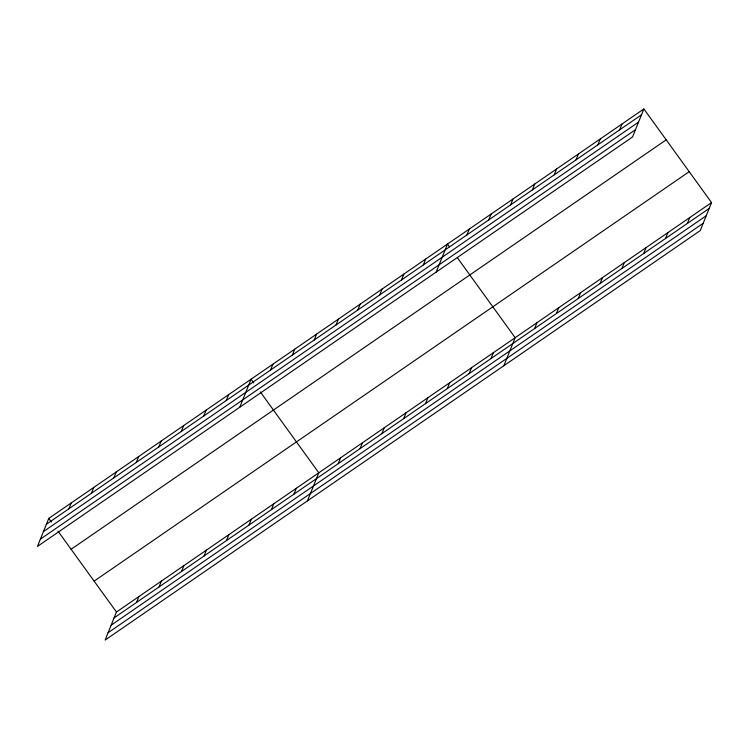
<?xml version="1.0" encoding="UTF-8"?>
<svg xmlns="http://www.w3.org/2000/svg" width="749" height="749" viewBox="0 0 749 749"><rect width="100%" height="100%" fill="white"/><g stroke="black" fill="none" stroke-linecap="round" stroke-linejoin="round"><path stroke-width="1.12" d="M643.868 108.942L48.779 518.392L37.45 546.424L632.54 136.983L643.868 108.942L711.55 202.576L700.221 230.608L105.132 640.058L116.46 612.017L711.55 202.576M68.889 508.786L71.258 502.925M91.369 493.319L93.737 487.459M113.848 477.853L116.217 471.992M136.327 462.386L138.705 456.525M158.816 446.919L161.185 441.058M181.295 431.452L183.664 425.582M203.775 415.985L206.144 410.115M136.571 602.421L138.94 596.55M226.254 400.518L228.623 394.648M159.05 586.944L161.419 581.084M239.783 407.213L251.112 379.181L253.733 382.814M181.53 571.478L183.898 565.617M270.558 370.034L272.926 364.173M204.018 556.011L206.387 550.15M292.382 355.017L294.75 349.156M226.498 540.544L228.866 534.683M314.196 340.009L316.565 334.138M248.977 525.077L251.346 519.216M336.02 324.991L338.389 319.13M271.456 509.61L273.825 503.74M357.835 309.983L360.203 304.113M293.936 494.143L296.304 488.273M379.659 294.966L382.027 289.105M307.464 500.838L318.793 472.806L260.306 391.905M401.483 279.957L403.851 274.087M338.239 463.659L340.608 457.798M423.297 264.94L425.666 259.079M360.063 448.642L362.432 442.781M436.161 272.102L447.49 244.062L449.456 246.786M381.878 433.634L384.246 427.773M466.936 234.914L469.305 229.054M403.702 418.616L406.07 412.755M488.76 219.906L491.129 214.036M425.516 403.608L427.894 397.738M510.575 204.889L512.943 199.028M447.34 388.591L449.709 382.73M532.399 189.872L534.767 184.011M469.164 373.582L471.533 367.712M554.223 174.863L556.591 169.002M490.979 358.565L493.348 352.704M576.037 159.846L578.406 153.985M503.843 365.727L515.172 337.687L457.339 257.693M597.861 144.838L600.23 138.977M534.617 328.539L536.986 322.679M619.676 129.82L622.044 123.96M556.441 313.531L558.81 307.661M578.256 298.514L580.634 292.653M600.08 283.506L602.449 277.636M621.904 268.488L624.273 262.627M643.719 253.48L646.087 247.61M665.543 238.463L667.911 232.602M687.357 223.445L689.726 217.585M46.41 524.263L641.5 114.812M43.451 531.575L638.541 122.124M40.409 539.111L635.498 129.661M71.108 549.289L666.198 139.838M94.121 581.121L689.211 171.68M114.091 617.888L709.181 208.437M111.133 625.2L706.223 215.749M108.09 632.736L703.18 223.286M48.779 518.392L51.4 522.025M57.973 531.116L116.46 612.017"/></g></svg>
